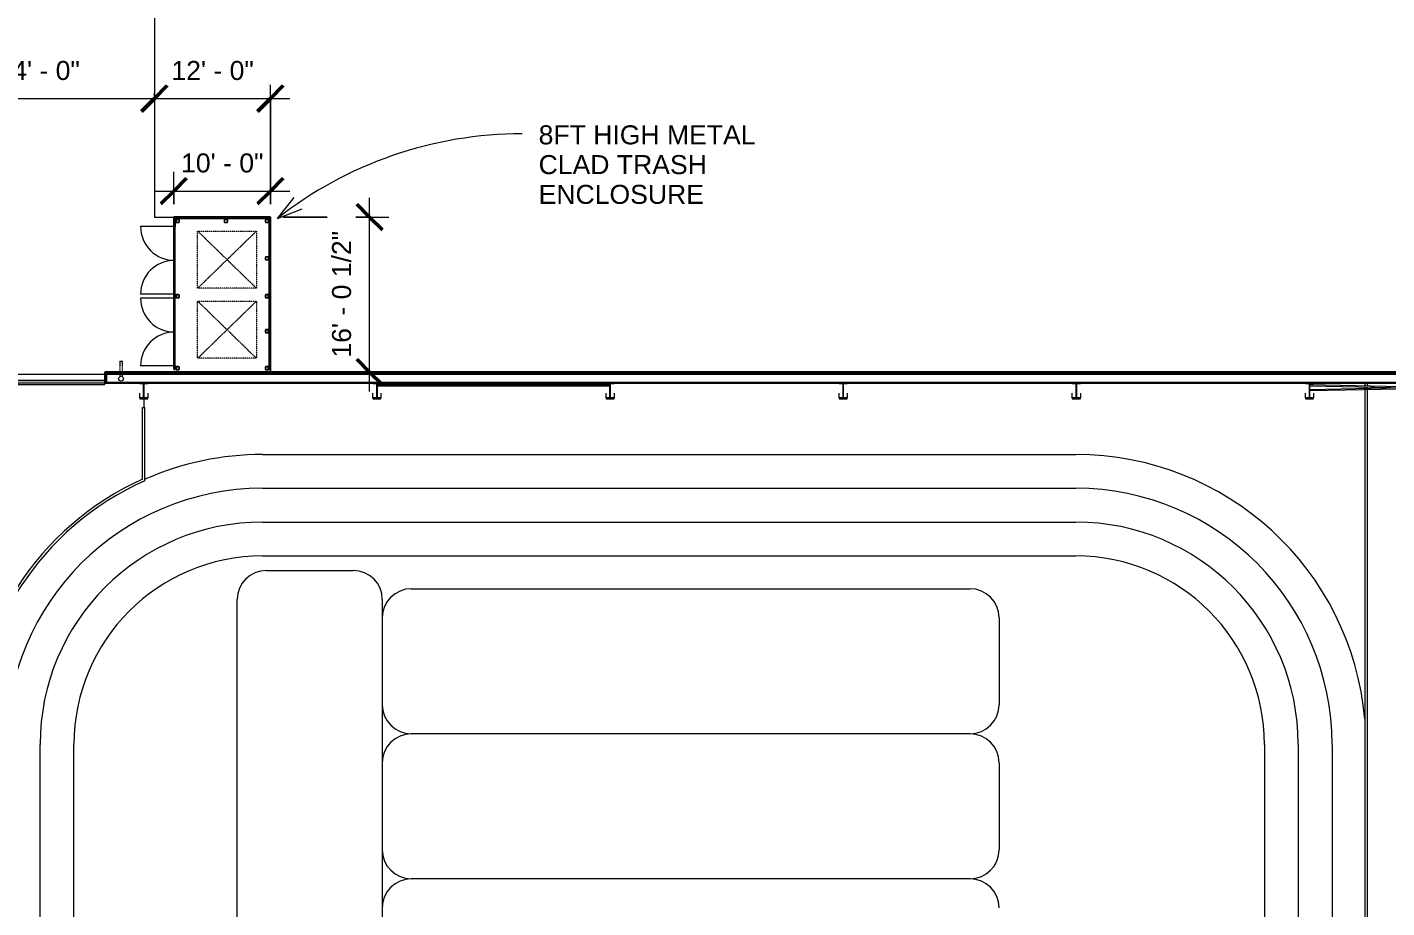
# Model space of a CAD drawing. Header units: inches. Extents: x 1 to 27263, y -26002 to 5769.
# Drawn here: x 22941 to 24629, y -21787 to -20694 of the extents above; entities that cross this region are included whole.
import ezdxf

# ---------------------------------------------------------------- set-up
doc = ezdxf.new("R2010")
doc.units = ezdxf.units.IN
doc.header["$MEASUREMENT"] = 0
doc.linetypes.add('Dash', pattern=[0.25, 0.125, -0.125])
doc.linetypes.add('Hidden 1_8_', pattern=[0.1875, 0.125, -0.0625])
for name, color, linetype, lineweight in [('A-ANNO-DIMS', 211, 'Continuous', 9), ('A-ANNO-DIMS-256', 211, 'Continuous', 9), ('A-DETL-HDLN', 90, 'Hidden 1_8_', 9), ('A-DOOR', 31, 'Continuous', 9), ('A-FLOR', 192, 'Continuous', 9), ('A-FLOR-HRAL', 11, 'Continuous', 9), ('A-FLOR-OTLN', 90, 'Continuous', 9), ('A-WALL', 113, 'Continuous', 9), ('A-WALL-PATT', 111, 'Continuous', 25), ('E-LITE-EQPM', 33, 'Continuous', 9), ('E-LITE-EQPM-HDLN', 30, 'Dash', 9), ('EOP-PR', 4, 'Continuous', 9), ('G-ANNO-TEXT', 231, 'Continuous', 9), ('L-SITE-WALL', 31, 'Continuous', 9), ('S-BEAM', 12, 'Continuous', 9), ('S-COLS', 52, 'Continuous', 9)]:
    doc.layers.add(name, color=color, linetype=linetype, lineweight=lineweight)
doc.styles.add('Arial_1', font='arial.ttf', dxfattribs={"height": 23.60479})
doc.dimstyles.new('Linear_-_3_32__Arial_1', dxfattribs={"dimscale": 12, "dimtxt": 24, "dimasz": 2.666667, "dimexe": 2, "dimexo": 1.333333, "dimgap": 1.333333, "dimtad": 1, "dimrnd": 0.25, "dimzin": 1, "dimdsep": 46, "dimlunit": 4, "dimtxsty": 'Arial_1', "dimblk1": 'OBLIQUE', "dimblk2": 'OBLIQUE', "dimsah": 1, "dimcen": 0.09, "dimdle": 2, "dimazin": 0, "dimtfac": 1, "dimtdec": 4, "dimtix": 1, "dimtmove": 0, "dimatfit": 3, "dimfxl": 1, "dimtvp": 1, "dimtfill": 1, "dimfrac": 2, "dimtolj": 1, "dimtzin": 0, "dimarcsym": 2})
pattern_1 = [(225, (24533.39, -22360.053), (25.342707, -25.342707), []), (225, (24533.39, -22398.453), (25.342707, -25.342707), [])]
pattern_2 = [(225, (24243.89, -22360.053), (25.342707, -25.342707), []), (225, (24243.89, -22398.453), (25.342707, -25.342707), [])]
pattern_3 = [(225, (23664.89, -22360.053), (25.342707, -25.342707), []), (225, (23664.89, -22398.453), (25.342707, -25.342707), [])]
pattern_4 = [(225, (23375.39, -22360.053), (25.342707, -25.342707), []), (225, (23375.39, -22398.453), (25.342707, -25.342707), [])]

# ---------------------------------------------------------------- blocks, each defined once
blk = doc.blocks.new('Struct_Xcel_Sports Complex_rvt-1-Site Plan - Phase 1')
at = {"layer": 'A-FLOR', "color": 7}
blk.add_line((22929.5, -21132.3), (23037.5, -21132.3), dxfattribs=at)
at = {"layer": 'L-SITE-WALL', "color": 7}
for p, q in [((22929.5, -21124.3), (23037.5, -21124.3)), ((23037.5, -21132.3), (22929.5, -21132.3))]:
    blk.add_line(p, q, dxfattribs=at)
blk = doc.blocks.new('Girt_Z - 10_D-1263488-Site Plan - Phase 1')
at = {"layer": 'S-BEAM'}
for p, q in [((23040.2, -21124.9), (23040.2, -21124.3)), ((25930.1, -21124.3), (23040.2, -21124.3)), ((23040.2, -21134.1), (23040.2, -21124.9)), ((23040.2, -21124.9), (23040.2, -21124.9)), ((25930.1, -21124.9), (23040.2, -21124.9)), ((25930.1, -21124.9), (23040.2, -21124.9)), ((23040.2, -21134.3), (23040.2, -21134.1)), ((23040.2, -21134.3), (25930.1, -21134.3))]:
    blk.add_line(p, q, dxfattribs=at)
blk = doc.blocks.new('overhead door - one-983186-Site Plan - Phase 1')
at = {"layer": 'A-DOOR'}
for p, q in [((54, -7), (-54, -7)), ((-54, -7), (-54, -8.75)), ((-54, -8.75), (54, -8.75)), ((54, -8.75), (54, -7))]:
    blk.add_line(p, q, dxfattribs=at)
blk = doc.blocks.new('Top Rail Type - Top Rail_Internal_-939601-Site Plan - Phase 1')
at = {"layer": 'A-FLOR-HRAL'}
for p, q in [((24601.9, -21135.1), (24601.9, -21139.3)), ((24604.9, -21135.1), (24604.9, -21139.3)), ((24601.9, -21140.2), (24601.9, -21142.5)), ((24601.9, -21143.4), (24601.9, -21906.1)), ((24604.9, -21140.3), (24604.9, -21142.4)), ((24604.9, -21143.3), (24604.9, -21906.1)), ((23084.4, -21165.6), (23087.4, -21165.6)), ((23084.4, -21254.6), (23084.4, -21165.6)), ((23087.4, -21256.6), (23087.4, -21165.6))]:
    blk.add_line(p, q, dxfattribs=at)
for radius, start in [(361.5, 114.3202), (358.5, 114.0064)]:
    blk.add_arc((23233.3, -21584.1), radius, start, 180, dxfattribs=at)
blk = doc.blocks.new('Lighting-Street_Cooper_Navion-Lumark_4-6-LED-Squares - The Caretaker LED-964008-Site Plan - Phase 1')
at = {"layer": 'E-LITE-EQPM'}
blk.add_line((-1.7, -10.7), (1.6, -10.7), dxfattribs=at)
blk.add_circle((0, -32.4), 3, dxfattribs=at)
at = {"layer": 'E-LITE-EQPM-HDLN'}
for p, q in [((-1.5, -10.7), (-1.5, -29.9)), ((1.5, -10.7), (1.5, -29.9))]:
    blk.add_line(p, q, dxfattribs=at)
blk = doc.blocks.new('dumpster door - one-1001559-Site Plan - Phase 1')
at = {"layer": 'A-DOOR'}
for p, q in [((-42, 0.5), (42, 0.5)), ((-42, -0.5), (-42, 0.5)), ((-42, 0), (-42, -42)), ((42, 0.5), (42, -0.5)), ((42, 0), (42, -42)), ((42, -0.5), (-42, -0.5))]:
    blk.add_line(p, q, dxfattribs=at)
for centre, start, end in [((-42, 0), 270, 0), ((42, 0), 180, 270)]:
    blk.add_arc(centre, 42, start, end, dxfattribs=at)
blk = doc.blocks.new('HSS-Hollow Structural Section-Column - HSS4X4X1_4-1001889-Site Plan - Phase 1')
at = {"layer": 'S-COLS'}
h = blk.add_hatch(dxfattribs=at)
h.set_pattern_fill('FP_14', color=256, style=0, pattern_type=2)
h.set_pattern_definition([(225, (23127.985, -21116.928), (25.342707, -25.342707), []), (225, (23127.985, -21155.328), (25.342707, -25.342707), [])])
h.paths.add_polyline_path([(-1.5, 2), (-1.9, 1.9), (-2, 1.5), (-1.7, 1.7)], flags=0)
h.paths.add_polyline_path([(1.5, 2), (-1.5, 2), (-1.5, 1.8), (1.5, 1.8)], flags=0)
h.paths.add_polyline_path([(1.5, 2), (1.7, 1.7), (2, 1.5), (1.9, 1.9)], flags=0)
h.paths.add_polyline_path([(2, -1.5), (1.7, -1.7), (1.5, -2), (1.9, -1.9)], flags=0)
h.paths.add_polyline_path([(2, 1.5), (1.8, 1.5), (1.8, -1.5), (2, -1.5)], flags=0)
h.paths.add_polyline_path([(-2, -1.5), (-1.9, -1.9), (-1.5, -2), (-1.7, -1.7)], flags=0)
h.paths.add_polyline_path([(-2, 1.5), (-2, -1.5), (-1.8, -1.5), (-1.8, 1.5)], flags=0)
h.paths.add_polyline_path([(1.5, -1.8), (-1.5, -1.8), (-1.5, -2), (1.5, -2)], flags=0)
at = {"layer": 'S-COLS', "lineweight": 15}
for p, q in [((-2, 1.5), (-2, -1.5)), ((-1.8, -1.5), (-1.8, 1.5)), ((1.5, 2), (-1.5, 2)), ((-1.5, 1.8), (1.5, 1.8)), ((1.8, 1.5), (1.8, -1.5)), ((2, -1.5), (2, 1.5)), ((1.5, -1.8), (-1.5, -1.8)), ((-1.5, -2), (1.5, -2))]:
    blk.add_line(p, q, dxfattribs=at)
for centre, radius, start, end in [((-1.5, 1.5), 0.466, 90, 180), ((-1.5, 1.5), 0.233, 90, 180), ((1.5, 1.5), 0.466, 360, 90), ((1.5, 1.5), 0.233, 0, 90), ((-1.5, -1.5), 0.466, 180, 270), ((-1.5, -1.5), 0.233, 180, 270), ((1.5, -1.5), 0.233, 270, 360), ((1.5, -1.5), 0.466, 270, 360)]:
    blk.add_arc(centre, radius, start, end, dxfattribs=at)
blk = doc.blocks.new('HSS-Hollow Structural Section-Column - HSS4X4X1_4-V16-Site Plan - Phase 1')
at = {"layer": 'S-COLS', "lineweight": 15}
for p, q in [((-2, 1.534), (-2, -1.534)), ((-1.767, -1.534), (-1.767, 1.534)), ((1.534, 2), (-1.534, 2)), ((-1.534, 1.767), (1.534, 1.767)), ((1.767, 1.534), (1.767, -1.534)), ((2, -1.534), (2, 1.534)), ((1.534, -1.767), (-1.534, -1.767)), ((-1.534, -2), (1.534, -2))]:
    blk.add_line(p, q, dxfattribs=at)
for centre, radius, start, end in [((-1.534, 1.534), 0.466, 90, 180), ((-1.534, 1.534), 0.233, 90, 180), ((1.534, 1.534), 0.466, 360, 90), ((1.534, 1.534), 0.233, 0, 90), ((-1.534, -1.534), 0.466, 180, 270), ((-1.534, -1.534), 0.233, 180, 270), ((1.534, -1.534), 0.233, 270, 360), ((1.534, -1.534), 0.466, 270, 360)]:
    blk.add_arc(centre, radius, start, end, dxfattribs=at)
blk = doc.blocks.new('HSS-Hollow Structural Section-Column - HSS4X4X1_4-V17-Site Plan - Phase 1')
at = {"layer": 'S-COLS', "lineweight": 15}
for p, q in [((-2, 1.534), (-2, -1.534)), ((-1.767, -1.534), (-1.767, 1.534)), ((1.534, 2), (-1.534, 2)), ((-1.534, 1.767), (1.534, 1.767)), ((1.767, 1.534), (1.767, -1.534)), ((2, -1.534), (2, 1.534)), ((1.534, -1.767), (-1.534, -1.767)), ((-1.534, -2), (1.534, -2))]:
    blk.add_line(p, q, dxfattribs=at)
for centre, radius, start, end in [((-1.534, 1.534), 0.466, 90, 180), ((-1.534, 1.534), 0.233, 90, 180), ((1.534, 1.534), 0.466, 360, 90), ((1.534, 1.534), 0.233, 0, 90), ((-1.534, -1.534), 0.466, 180, 270), ((-1.534, -1.534), 0.233, 180, 270), ((1.534, -1.534), 0.233, 270, 360), ((1.534, -1.534), 0.466, 270, 360)]:
    blk.add_arc(centre, radius, start, end, dxfattribs=at)
blk = doc.blocks.new('HSS-Hollow Structural Section-Column - HSS4X4X1_4-V18-Site Plan - Phase 1')
at = {"layer": 'S-COLS', "lineweight": 15}
for p, q in [((-2, 1.534), (-2, -1.534)), ((-1.767, -1.534), (-1.767, 1.534)), ((1.534, 2), (-1.534, 2)), ((-1.534, 1.767), (1.534, 1.767)), ((1.767, 1.534), (1.767, -1.534)), ((2, -1.534), (2, 1.534)), ((1.534, -1.767), (-1.534, -1.767)), ((-1.534, -2), (1.534, -2))]:
    blk.add_line(p, q, dxfattribs=at)
for centre, radius, start, end in [((-1.534, 1.534), 0.466, 90, 180), ((-1.534, 1.534), 0.233, 90, 180), ((1.534, 1.534), 0.466, 360, 90), ((1.534, 1.534), 0.233, 0, 90), ((-1.534, -1.534), 0.466, 180, 270), ((-1.534, -1.534), 0.233, 180, 270), ((1.534, -1.534), 0.233, 270, 360), ((1.534, -1.534), 0.466, 270, 360)]:
    blk.add_arc(centre, radius, start, end, dxfattribs=at)
blk = doc.blocks.new('HSS-Hollow Structural Section-Column - HSS4X4X1_4-V19-Site Plan - Phase 1')
at = {"layer": 'S-COLS', "lineweight": 15}
for p, q in [((-2, 1.534), (-2, -1.534)), ((-1.767, -1.534), (-1.767, 1.534)), ((1.534, 2), (-1.534, 2)), ((-1.534, 1.767), (1.534, 1.767)), ((1.767, 1.534), (1.767, -1.534)), ((2, -1.534), (2, 1.534)), ((1.534, -1.767), (-1.534, -1.767)), ((-1.534, -2), (1.534, -2))]:
    blk.add_line(p, q, dxfattribs=at)
for centre, radius, start, end in [((-1.534, 1.534), 0.466, 90, 180), ((-1.534, 1.534), 0.233, 90, 180), ((1.534, 1.534), 0.466, 360, 90), ((1.534, 1.534), 0.233, 0, 90), ((-1.534, -1.534), 0.466, 180, 270), ((-1.534, -1.534), 0.233, 180, 270), ((1.534, -1.534), 0.233, 270, 360), ((1.534, -1.534), 0.466, 270, 360)]:
    blk.add_arc(centre, radius, start, end, dxfattribs=at)
blk = doc.blocks.new('HSS-Hollow Structural Section-Column - HSS4X4X1_4-V20-Site Plan - Phase 1')
at = {"layer": 'S-COLS', "lineweight": 15}
for p, q in [((-2, 1.534), (-2, -1.534)), ((-1.767, -1.534), (-1.767, 1.534)), ((1.534, 2), (-1.534, 2)), ((-1.534, 1.767), (1.534, 1.767)), ((1.767, 1.534), (1.767, -1.534)), ((2, -1.534), (2, 1.534)), ((1.534, -1.767), (-1.534, -1.767)), ((-1.534, -2), (1.534, -2))]:
    blk.add_line(p, q, dxfattribs=at)
for centre, radius, start, end in [((-1.534, 1.534), 0.466, 90, 180), ((-1.534, 1.534), 0.233, 90, 180), ((1.534, 1.534), 0.466, 360, 90), ((1.534, 1.534), 0.233, 0, 90), ((-1.534, -1.534), 0.466, 180, 270), ((-1.534, -1.534), 0.233, 180, 270), ((1.534, -1.534), 0.233, 270, 360), ((1.534, -1.534), 0.466, 270, 360)]:
    blk.add_arc(centre, radius, start, end, dxfattribs=at)
blk = doc.blocks.new('HSS-Hollow Structural Section-Column - HSS4X4X1_4-V21-Site Plan - Phase 1')
at = {"layer": 'S-COLS'}
h = blk.add_hatch(dxfattribs=at)
h.set_pattern_fill('FP_15', color=256, style=0, pattern_type=2)
h.set_pattern_definition([(225, (23238.985, -21070.928), (25.342707, -25.342707), []), (225, (23238.985, -21109.328), (25.342707, -25.342707), [])])
h.paths.add_polyline_path([(-1.5, 2), (-1.9, 1.9), (-2, 1.5), (-1.7, 1.7)], flags=0)
h.paths.add_polyline_path([(1.5, 2), (1.7, 1.7), (2, 1.5), (1.9, 1.9)], flags=0)
h.paths.add_polyline_path([(-1.5, 2), (-1.5, 1.8), (1.5, 1.8), (1.5, 2)], flags=0)
h.paths.add_polyline_path([(-2, -1.5), (-1.9, -1.9), (-1.5, -2), (-1.7, -1.7)], flags=0)
h.paths.add_polyline_path([(-1.8, 1.5), (-2, 1.5), (-2, -1.5), (-1.8, -1.5)], flags=0)
h.paths.add_polyline_path([(2, -1.5), (1.7, -1.7), (1.5, -2), (1.9, -1.9)], flags=0)
h.paths.add_polyline_path([(2, 1.5), (1.8, 1.5), (1.8, -1.5), (2, -1.5)], flags=0)
h.paths.add_polyline_path([(1.5, -1.8), (-1.5, -1.8), (-1.5, -2), (1.5, -2)], flags=0)
at = {"layer": 'S-COLS', "lineweight": 15}
for p, q in [((-2, 1.5), (-2, -1.5)), ((-1.8, -1.5), (-1.8, 1.5)), ((1.5, 2), (-1.5, 2)), ((-1.5, 1.8), (1.5, 1.8)), ((1.8, 1.5), (1.8, -1.5)), ((2, -1.5), (2, 1.5)), ((1.5, -1.8), (-1.5, -1.8)), ((-1.5, -2), (1.5, -2))]:
    blk.add_line(p, q, dxfattribs=at)
for centre, radius, start, end in [((-1.5, 1.5), 0.466, 90, 180), ((-1.5, 1.5), 0.233, 90, 180), ((1.5, 1.5), 0.466, 360, 90), ((1.5, 1.5), 0.233, 0, 90), ((-1.5, -1.5), 0.466, 180, 270), ((-1.5, -1.5), 0.233, 180, 270), ((1.5, -1.5), 0.233, 270, 360), ((1.5, -1.5), 0.466, 270, 360)]:
    blk.add_arc(centre, radius, start, end, dxfattribs=at)
blk = doc.blocks.new('HSS-Hollow Structural Section-Column - HSS4X4X1_4-V22-Site Plan - Phase 1')
at = {"layer": 'S-COLS', "lineweight": 15}
for p, q in [((-2, 1.534), (-2, -1.534)), ((-1.767, -1.534), (-1.767, 1.534)), ((1.534, 2), (-1.534, 2)), ((-1.534, 1.767), (1.534, 1.767)), ((1.767, 1.534), (1.767, -1.534)), ((2, -1.534), (2, 1.534)), ((1.534, -1.767), (-1.534, -1.767)), ((-1.534, -2), (1.534, -2))]:
    blk.add_line(p, q, dxfattribs=at)
for centre, radius, start, end in [((-1.534, 1.534), 0.466, 90, 180), ((-1.534, 1.534), 0.233, 90, 180), ((1.534, 1.534), 0.466, 360, 90), ((1.534, 1.534), 0.233, 0, 90), ((-1.534, -1.534), 0.466, 180, 270), ((-1.534, -1.534), 0.233, 180, 270), ((1.534, -1.534), 0.233, 270, 360), ((1.534, -1.534), 0.466, 270, 360)]:
    blk.add_arc(centre, radius, start, end, dxfattribs=at)
blk = doc.blocks.new('HSS-Hollow Structural Section-Column - HSS4X4X1_4-V23-Site Plan - Phase 1')
at = {"layer": 'S-COLS', "lineweight": 15}
for p, q in [((-2, 1.534), (-2, -1.534)), ((-1.767, -1.534), (-1.767, 1.534)), ((1.534, 2), (-1.534, 2)), ((-1.534, 1.767), (1.534, 1.767)), ((1.767, 1.534), (1.767, -1.534)), ((2, -1.534), (2, 1.534)), ((1.534, -1.767), (-1.534, -1.767)), ((-1.534, -2), (1.534, -2))]:
    blk.add_line(p, q, dxfattribs=at)
for centre, radius, start, end in [((-1.534, 1.534), 0.466, 90, 180), ((-1.534, 1.534), 0.233, 90, 180), ((1.534, 1.534), 0.466, 360, 90), ((1.534, 1.534), 0.233, 0, 90), ((-1.534, -1.534), 0.466, 180, 270), ((-1.534, -1.534), 0.233, 180, 270), ((1.534, -1.534), 0.233, 270, 360), ((1.534, -1.534), 0.466, 270, 360)]:
    blk.add_arc(centre, radius, start, end, dxfattribs=at)
blk = doc.blocks.new('columns and girder2 - one-V27-Site Plan - Phase 1')
at = {"layer": 'S-BEAM'}
h = blk.add_hatch(dxfattribs=at)
h.set_pattern_fill('FP_20', color=256, style=0, pattern_type=2)
h.set_pattern_definition(pattern_1)
h.paths.add_polyline_path([(5, -0.5), (-5, -0.5), (-5, -2), (5, -2)], flags=0)
h.paths.add_polyline_path([(5, -17), (-5, -17), (-5, -18.5), (5, -18.5)], flags=0)
h.paths.add_polyline_path([(5, -1204.9), (-5, -1204.9), (-5, -1206.4), (5, -1206.4)], flags=0)
h.paths.add_polyline_path([(-5, -1224.3), (-5, -1225.8), (5, -1225.8), (5, -1224.3)], flags=0)
h = blk.add_hatch(dxfattribs=at)
h.set_pattern_fill('FP_20', color=256, style=0, pattern_type=2)
h.set_pattern_definition(pattern_1)
h.paths.add_polyline_path([(0.3, -2), (-0.6, -2), (-0.6, -4.7), (0.1, -4.8), (0.3, -4.9), (0.4, -5.3), (0.3, -5.6), (-0.2, -5.7), (-0.6, -5.7), (-0.6, -17), (0.6, -17), (0.6, -2)], flags=0)
h.paths.add_polyline_path([(0.6, -1206.4), (-0.6, -1206.4), (-0.6, -1215.2), (-0.3, -1215.2), (0, -1215.5), (0, -1215.9), (0, -1216.1), (-0.5, -1216.2), (-0.6, -1216.2), (-0.6, -1224.3), (0.6, -1224.3), (0.6, -1210)], flags=0)
at = {"layer": 'S-BEAM', "lineweight": 15}
for p, q in [((5, -1204.9), (-5, -1204.9)), ((-5, -1204.9), (-5, -1206.4)), ((-5, -1206.4), (5, -1206.4)), ((0.6, -1206.4), (-0.6, -1206.4)), ((-0.6, -1206.4), (-0.6, -1215.2)), ((0.6, -1224.3), (0.6, -1206.4)), ((5, -1206.4), (5, -1204.9)), ((5, -1224.3), (-5, -1224.3)), ((-5, -1224.3), (-5, -1225.8)), ((-0.6, -1216.2), (-0.6, -1224.3)), ((-0.6, -1224.3), (0.6, -1224.3)), ((5, -1225.8), (5, -1224.3))]:
    blk.add_line(p, q, dxfattribs=at)
at = {"layer": 'S-BEAM'}
for p, q in [((-5, -1212.1), (-5, -1206.4)), ((5, -1206.4), (5, -1212.1))]:
    blk.add_line(p, q, dxfattribs=at)
blk = doc.blocks.new('columns and girder2 - one-V28-Site Plan - Phase 1')
at = {"layer": 'S-BEAM'}
h = blk.add_hatch(dxfattribs=at)
h.set_pattern_fill('FP_21', color=256, style=0, pattern_type=2)
h.set_pattern_definition(pattern_2)
h.paths.add_polyline_path([(5, -0.5), (-5, -0.5), (-5, -2), (5, -2)], flags=0)
h.paths.add_polyline_path([(5, -17), (-5, -17), (-5, -18.5), (5, -18.5)], flags=0)
h.paths.add_polyline_path([(5, -1204.9), (-5, -1204.9), (-5, -1206.4), (5, -1206.4)], flags=0)
h.paths.add_polyline_path([(-5, -1224.3), (-5, -1225.8), (5, -1225.8), (5, -1224.3)], flags=0)
h = blk.add_hatch(dxfattribs=at)
h.set_pattern_fill('FP_21', color=256, style=0, pattern_type=2)
h.set_pattern_definition(pattern_2)
h.paths.add_polyline_path([(0.6, -2), (-0.6, -2), (-0.6, -17), (0.6, -17), (0.6, -14.3)], flags=0)
h.paths.add_polyline_path([(-0.6, -1206.4), (-0.6, -1224.3), (0.6, -1224.3), (0.6, -1206.4)], flags=0)
at = {"layer": 'S-BEAM', "lineweight": 15}
for p, q in [((5, -1204.9), (-5, -1204.9)), ((-5, -1204.9), (-5, -1206.4)), ((-5, -1206.4), (5, -1206.4)), ((0.6, -1206.4), (-0.6, -1206.4)), ((-0.6, -1206.4), (-0.6, -1224.3)), ((0.6, -1224.3), (0.6, -1206.4)), ((5, -1206.4), (5, -1204.9)), ((5, -1224.3), (-5, -1224.3)), ((-5, -1224.3), (-5, -1225.8)), ((-0.6, -1224.3), (0.6, -1224.3)), ((5, -1225.8), (5, -1224.3))]:
    blk.add_line(p, q, dxfattribs=at)
at = {"layer": 'S-BEAM'}
for p, q in [((-5, -1212.1), (-5, -1206.4)), ((5, -1206.4), (5, -1212.1))]:
    blk.add_line(p, q, dxfattribs=at)
blk = doc.blocks.new('columns and girder2 - one-V29-Site Plan - Phase 1')
at = {"layer": 'S-BEAM'}
h = blk.add_hatch(dxfattribs=at)
h.set_pattern_fill('FP_22', color=256, style=0, pattern_type=2)
h.set_pattern_definition([(225, (23954.39, -22360.053), (25.342707, -25.342707), []), (225, (23954.39, -22398.453), (25.342707, -25.342707), [])])
h.paths.add_polyline_path([(5, -0.5), (-5, -0.5), (-5, -2), (5, -2)], flags=0)
h.paths.add_polyline_path([(5, -17), (-5, -17), (-5, -18.5), (5, -18.5)], flags=0)
h.paths.add_polyline_path([(5, -1204.9), (-5, -1204.9), (-5, -1206.4), (5, -1206.4)], flags=0)
h.paths.add_polyline_path([(-5, -1224.3), (-5, -1225.8), (5, -1225.8), (5, -1224.3)], flags=0)
at = {"layer": 'S-BEAM', "lineweight": 15}
for p, q in [((5, -1204.9), (-5, -1204.9)), ((-5, -1204.9), (-5, -1206.4)), ((-5, -1206.4), (5, -1206.4)), ((0.6, -1206.4), (-0.6, -1206.4)), ((-0.6, -1206.4), (-0.6, -1224.3)), ((0.6, -1224.3), (0.6, -1206.4)), ((5, -1206.4), (5, -1204.9)), ((5, -1224.3), (-5, -1224.3)), ((-5, -1224.3), (-5, -1225.8)), ((-0.6, -1224.3), (0.6, -1224.3)), ((5, -1225.8), (5, -1224.3))]:
    blk.add_line(p, q, dxfattribs=at)
at = {"layer": 'S-BEAM'}
for p, q in [((-5, -1212.1), (-5, -1206.4)), ((5, -1206.4), (5, -1212.1))]:
    blk.add_line(p, q, dxfattribs=at)
blk = doc.blocks.new('columns and girder2 - one-V30-Site Plan - Phase 1')
at = {"layer": 'S-BEAM'}
h = blk.add_hatch(dxfattribs=at)
h.set_pattern_fill('FP_23', color=256, style=0, pattern_type=2)
h.set_pattern_definition(pattern_3)
h.paths.add_polyline_path([(5, -0.5), (-5, -0.5), (-5, -2), (5, -2)], flags=0)
h.paths.add_polyline_path([(5, -17), (-5, -17), (-5, -18.5), (5, -18.5)], flags=0)
h.paths.add_polyline_path([(3.8, -1204.9), (-5, -1204.9), (-5, -1206.4), (5, -1206.4), (5, -1204.9)], flags=0)
h.paths.add_polyline_path([(-5, -1224.3), (-5, -1225.8), (5, -1225.8), (5, -1224.3), (3.8, -1224.3)], flags=0)
h = blk.add_hatch(dxfattribs=at)
h.set_pattern_fill('FP_23', color=256, style=0, pattern_type=2)
h.set_pattern_definition(pattern_3)
h.paths.add_polyline_path([(-0.6, -2), (-0.6, -17), (0.6, -17), (0.6, -5.7), (0.2, -5.6), (0.2, -5.6), (-0.2, -5.6), (-0.3, -5.4), (-0.2, -4.8), (-0.2, -4.8), (0, -4.7), (0.6, -4.7), (0.6, -2), (0, -2)], flags=0)
h.paths.add_polyline_path([(0.3, -1206.4), (-0.6, -1206.4), (-0.6, -1224.3), (0.6, -1224.3), (0.6, -1222.3), (0, -1222.2), (-0.3, -1222), (-0.3, -1221.6), (-0.2, -1221.4), (0, -1221.3), (0.6, -1221.3), (0.6, -1206.4)], flags=0)
at = {"layer": 'S-BEAM', "lineweight": 15}
for p, q in [((5, -1204.9), (-5, -1204.9)), ((-5, -1204.9), (-5, -1206.4)), ((-5, -1206.4), (5, -1206.4)), ((0.6, -1206.4), (-0.6, -1206.4)), ((-0.6, -1206.4), (-0.6, -1224.3)), ((0.6, -1221.3), (0.6, -1206.4)), ((5, -1206.4), (5, -1204.9)), ((5, -1224.3), (-5, -1224.3)), ((-5, -1224.3), (-5, -1225.8)), ((-0.6, -1224.3), (0.6, -1224.3)), ((0.6, -1224.3), (0.6, -1222.3)), ((5, -1225.8), (5, -1224.3))]:
    blk.add_line(p, q, dxfattribs=at)
at = {"layer": 'S-BEAM'}
for p, q in [((-5, -1212.1), (-5, -1206.4)), ((5, -1206.4), (5, -1212.1))]:
    blk.add_line(p, q, dxfattribs=at)
blk = doc.blocks.new('columns and girder2 - one-V31-Site Plan - Phase 1')
at = {"layer": 'S-BEAM'}
h = blk.add_hatch(dxfattribs=at)
h.set_pattern_fill('FP_24', color=256, style=0, pattern_type=2)
h.set_pattern_definition(pattern_4)
h.paths.add_polyline_path([(5, -0.5), (-5, -0.5), (-5, -2), (5, -2)], flags=0)
h.paths.add_polyline_path([(5, -17), (-5, -17), (-5, -18.5), (5, -18.5)], flags=0)
h.paths.add_polyline_path([(5, -1204.9), (-5, -1204.9), (-5, -1206.4), (5, -1206.4)], flags=0)
h.paths.add_polyline_path([(-5, -1224.3), (-5, -1225.8), (5, -1225.8), (5, -1224.3)], flags=0)
h = blk.add_hatch(dxfattribs=at)
h.set_pattern_fill('FP_24', color=256, style=0, pattern_type=2)
h.set_pattern_definition(pattern_4)
h.paths.add_polyline_path([(0.3, -2), (-0.6, -2), (-0.6, -4.7), (0.1, -4.8), (0.3, -4.9), (0.4, -5.3), (0.3, -5.6), (-0.2, -5.7), (-0.6, -5.7), (-0.6, -17), (0.6, -17), (0.6, -2)], flags=0)
h.paths.add_polyline_path([(-0.6, -1206.4), (-0.6, -1221.3), (-0.3, -1221.3), (0, -1221.5), (0.1, -1221.8), (-0.1, -1222.1), (-0.3, -1222.3), (-0.6, -1222.3), (-0.6, -1224.3), (0.6, -1224.3), (0.6, -1206.4), (-0.6, -1206.4)], flags=0)
at = {"layer": 'S-BEAM', "lineweight": 15}
for p, q in [((5, -1204.9), (-5, -1204.9)), ((-5, -1204.9), (-5, -1206.4)), ((-5, -1206.4), (5, -1206.4)), ((0.6, -1206.4), (-0.6, -1206.4)), ((-0.6, -1206.4), (-0.6, -1221.3)), ((0.6, -1224.3), (0.6, -1206.4)), ((5, -1206.4), (5, -1204.9)), ((5, -1224.3), (-5, -1224.3)), ((-5, -1224.3), (-5, -1225.8)), ((-0.6, -1222.3), (-0.6, -1224.3)), ((-0.6, -1224.3), (0.6, -1224.3)), ((5, -1225.8), (5, -1224.3))]:
    blk.add_line(p, q, dxfattribs=at)
at = {"layer": 'S-BEAM'}
for p, q in [((-5, -1212.1), (-5, -1206.4)), ((5, -1206.4), (5, -1212.1))]:
    blk.add_line(p, q, dxfattribs=at)
blk = doc.blocks.new('columns and girder2 - one-V32-Site Plan - Phase 1')
at = {"layer": 'S-BEAM'}
h = blk.add_hatch(dxfattribs=at)
h.set_pattern_fill('FP_25', color=256, style=0, pattern_type=2)
h.set_pattern_definition([(225, (23085.89, -22360.053), (25.342707, -25.342707), []), (225, (23085.89, -22398.453), (25.342707, -25.342707), [])])
h.paths.add_polyline_path([(5, -0.5), (-5, -0.5), (-5, -2), (5, -2)], flags=0)
h.paths.add_polyline_path([(5, -17), (-5, -17), (-5, -18.5), (5, -18.5)], flags=0)
h.paths.add_polyline_path([(5, -1204.9), (-5, -1204.9), (-5, -1206.4), (5, -1206.4)], flags=0)
h.paths.add_polyline_path([(5, -1224.3), (-5, -1224.3), (-5, -1225.8), (5, -1225.8)], flags=0)
at = {"layer": 'S-BEAM', "lineweight": 15}
for p, q in [((5, -1204.9), (-5, -1204.9)), ((-5, -1204.9), (-5, -1206.4)), ((-5, -1206.4), (5, -1206.4)), ((0.6, -1206.4), (-0.6, -1206.4)), ((-0.6, -1206.4), (-0.6, -1224.3)), ((0.6, -1224.3), (0.6, -1206.4)), ((5, -1206.4), (5, -1204.9)), ((5, -1224.3), (-5, -1224.3)), ((-5, -1224.3), (-5, -1225.8)), ((-0.6, -1224.3), (0.6, -1224.3)), ((5, -1225.8), (5, -1224.3))]:
    blk.add_line(p, q, dxfattribs=at)
at = {"layer": 'S-BEAM'}
for p, q in [((-5, -1212.1), (-5, -1206.4)), ((5, -1206.4), (5, -1212.2))]:
    blk.add_line(p, q, dxfattribs=at)
blk = doc.blocks.new('Round Bar - 1_-1262143-Site Plan - Phase 1')
at = {"layer": 'S-BEAM'}
for p, q in [((24822.3, -21137.8), (24533.7, -21143.8)), ((24533.7, -21144.8), (24678.5, -21141.8)), ((24702.2, -21141.3), (24822.3, -21138.8))]:
    blk.add_line(p, q, dxfattribs=at)
for start_param, end_param in [(0, 3.141593), (3.141593, 6.283185)]:
    blk.add_ellipse((24533.7, -21144.3), major_axis=(-0.01, 0.5), ratio=0.802206, start_param=start_param, end_param=end_param, dxfattribs=at)
blk = doc.blocks.new('Round Bar - 1_-1262172-Site Plan - Phase 1')
at = {"layer": 'S-BEAM'}
for p, q in [((24822.9, -21143.8), (24534, -21137.8)), ((24534, -21138.8), (24654.4, -21141.3)), ((24677.9, -21141.8), (24822.9, -21144.8))]:
    blk.add_line(p, q, dxfattribs=at)
for start_param, end_param in [(0, 3.141593), (3.141593, 6.283185)]:
    blk.add_ellipse((24822.9, -21144.3), major_axis=(0.01, 0.5), ratio=0.802206, start_param=start_param, end_param=end_param, dxfattribs=at)
blk = doc.blocks.new('Round Bar - 1_-V67-Site Plan - Phase 1')
at = {"layer": 'S-BEAM'}
for p, q in [((23520.7, -21137.8), (23375.7, -21137.8)), ((23375.7, -21138.8), (23520.7, -21138.8))]:
    blk.add_line(p, q, dxfattribs=at)
for start_param, end_param in [(0, 3.141593), (3.141593, 6.283185)]:
    blk.add_ellipse((23375.7, -21138.3), major_axis=(0, 0.5), ratio=0.802206, start_param=start_param, end_param=end_param, dxfattribs=at)
blk = doc.blocks.new('Round Bar - 1_-V68-Site Plan - Phase 1')
at = {"layer": 'S-BEAM'}
for p, q in [((23664.9, -21137.8), (23519.9, -21137.8)), ((23519.9, -21138.8), (23664.9, -21138.8))]:
    blk.add_line(p, q, dxfattribs=at)
for start_param, end_param in [(0, 3.141593), (3.141593, 6.283185)]:
    blk.add_ellipse((23664.9, -21138.3), major_axis=(0, 0.5), ratio=0.802206, start_param=start_param, end_param=end_param, dxfattribs=at)
blk = doc.blocks.new('DIMBLOCK57-Site Plan - Phase 1')
at = {"layer": 'A-ANNO-DIMS-256', "lineweight": 50}
for p, q in [((23366.3, -20929.3), (23350.3, -20913.3)), ((23366.3, -20929.3), (23382.3, -20945.3)), ((23366.3, -21121.8), (23350.3, -21105.8)), ((23366.3, -21121.8), (23382.3, -21137.8))]:
    blk.add_line(p, q, dxfattribs=at)
at = {"layer": 'A-ANNO-DIMS-256'}
for p, q in [((23366.3, -21145.8), (23366.3, -20905.3)), ((23259.2, -20929.3), (23390.3, -20929.3)), ((23366.3, -20929.3), (23259.2, -20929.3)), ((23359.7, -21121.8), (23390.3, -21121.8)), ((23366.3, -21121.8), (23359.7, -21121.8))]:
    blk.add_line(p, q, dxfattribs=at)
at = {"layer": 'A-ANNO-DIMS-256', "color": 0, "insert": (23319.7, -21103.8), "char_height": 23.605, "width": 187.865, "attachment_point": 1, "rotation": 90, "line_spacing_factor": 0.938532, "style": 'Arial_1', "bg_fill": 3, "box_fill_scale": 1.25, "bg_fill_color": 0, "bg_fill_transparency": 0}
blk.add_mtext('16\' - 0 1/2"', dxfattribs=at)
blk = doc.blocks.new('_Oblique')
at = {"color": 0, "linetype": 'ByBlock', "lineweight": -2}
blk.add_line((-0.5, -0.5), (0.5, 0.5), dxfattribs=at)
blk = doc.blocks.new('DIMBLOCK58-Site Plan - Phase 1')
at = {"layer": 'A-ANNO-DIMS-256'}
for p, q in [((23123.2, -20913.3), (23123.2, -20873)), ((23243.2, -20913.3), (23243.2, -20873)), ((23099.2, -20897), (23267.2, -20897)), ((23123.2, -20897), (23123.2, -20913.3)), ((23243.2, -20897), (23243.2, -20913.3))]:
    blk.add_line(p, q, dxfattribs=at)
at = {"layer": 'A-ANNO-DIMS-256', "lineweight": 50}
for p, q in [((23123.2, -20897), (23139.2, -20881)), ((23243.2, -20897), (23259.2, -20881)), ((23123.2, -20897), (23107.2, -20913)), ((23243.2, -20897), (23227.2, -20913))]:
    blk.add_line(p, q, dxfattribs=at)
at = {"layer": 'A-ANNO-DIMS-256', "color": 0, "insert": (23132.3, -20850.3), "char_height": 23.6, "width": 122.289, "attachment_point": 1, "line_spacing_factor": 0.938532, "style": 'Arial_1', "bg_fill": 3, "box_fill_scale": 1.25, "bg_fill_color": 0, "bg_fill_transparency": 0}
blk.add_mtext('10\' - 0"', dxfattribs=at)
blk = doc.blocks.new('DIMBLOCK82-Site Plan - Phase 1')
at = {"layer": 'A-ANNO-DIMS-256'}
for p, q in [((22781.4, -20883.6), (22781.4, -20384.3)), ((26281.4, -21112.4), (26281.4, -20384.3)), ((22781.4, -20408.3), (26281.4, -20408.3)), ((22781.4, -20408.3), (22781.4, -20883.6)), ((26281.4, -20408.3), (26281.4, -21112.4))]:
    blk.add_line(p, q, dxfattribs=at)
at = {"layer": 'A-ANNO-DIMS-256', "lineweight": 50}
for p, q in [((22781.4, -20408.3), (22797.4, -20392.3)), ((26281.4, -20408.3), (26297.4, -20392.3)), ((22781.4, -20408.3), (22765.4, -20424.3)), ((26281.4, -20408.3), (26265.4, -20424.3))]:
    blk.add_line(p, q, dxfattribs=at)
at = {"layer": 'A-ANNO-DIMS-256', "color": 0, "insert": (24471.4, -20361.7), "char_height": 23.6, "width": 144, "attachment_point": 1, "line_spacing_factor": 0.938532, "style": 'Arial_1', "bg_fill": 3, "box_fill_scale": 1.25, "bg_fill_color": 0, "bg_fill_transparency": 0}
blk.add_mtext('291\' - 8"', dxfattribs=at)
blk = doc.blocks.new('DIMBLOCK96-Site Plan - Phase 1')
at = {"layer": 'A-ANNO-DIMS-256', "lineweight": 50}
for p, q in [((22811.2, -20782.1), (22827.2, -20766.1)), ((23099.2, -20782.1), (23115.2, -20766.1)), ((22811.2, -20782.1), (22795.2, -20798.1)), ((23099.2, -20782.1), (23083.2, -20798.1))]:
    blk.add_line(p, q, dxfattribs=at)
at = {"layer": 'A-ANNO-DIMS-256'}
for p, q in [((22811.2, -20775.5), (22811.2, -20806.1)), ((22811.2, -20782.1), (22811.2, -20775.5)), ((23099.2, -20775.5), (23099.2, -20806.1)), ((23099.2, -20782.1), (23099.2, -20775.5)), ((22811.2, -20782.1), (23099.2, -20782.1))]:
    blk.add_line(p, q, dxfattribs=at)
at = {"layer": 'A-ANNO-DIMS-256', "color": 0, "insert": (22904.3, -20735.5), "char_height": 23.6, "width": 122.289, "attachment_point": 1, "line_spacing_factor": 0.938532, "style": 'Arial_1', "bg_fill": 3, "box_fill_scale": 1.25, "bg_fill_color": 0, "bg_fill_transparency": 0}
blk.add_mtext('24\' - 0"', dxfattribs=at)
blk = doc.blocks.new('DIMBLOCK97-Site Plan - Phase 1')
at = {"layer": 'A-ANNO-DIMS-256'}
for p, q in [((23243.2, -20913.3), (23243.2, -20758.1)), ((23099.2, -20775.5), (23099.2, -20806.1)), ((23099.2, -20782.1), (23099.2, -20775.5)), ((23099.2, -20782.1), (23267.2, -20782.1)), ((23243.2, -20782.1), (23243.2, -20913.3))]:
    blk.add_line(p, q, dxfattribs=at)
at = {"layer": 'A-ANNO-DIMS-256', "lineweight": 50}
for p, q in [((23099.2, -20782.1), (23115.2, -20766.1)), ((23243.2, -20782.1), (23259.2, -20766.1)), ((23099.2, -20782.1), (23083.2, -20798.1)), ((23243.2, -20782.1), (23227.2, -20798.1))]:
    blk.add_line(p, q, dxfattribs=at)
at = {"layer": 'A-ANNO-DIMS-256', "color": 0, "insert": (23120.3, -20735.5), "char_height": 23.6, "width": 122.289, "attachment_point": 1, "line_spacing_factor": 0.938532, "style": 'Arial_1', "bg_fill": 3, "box_fill_scale": 1.25, "bg_fill_color": 0, "bg_fill_transparency": 0}
blk.add_mtext('12\' - 0"', dxfattribs=at)

msp = doc.modelspace()

# ---------------------------------------------------------------- hatches: boundary and pattern name
at = {"layer": 'A-WALL-PATT', "lineweight": 9}
h = msp.add_hatch(dxfattribs=at)
h.set_pattern_fill('FP_12', color=256, style=0, pattern_type=2)
h.set_pattern_definition([(0, (0, 0), (0, 32), []), (90, (0, 0), (-32, 2e-15), [])])
h.paths.add_polyline_path([(25981.015225, -21124.30281), (25981.015225, -21123.30281), (25968.765225, -21123.30281), (25968.765225, -21124.30281), (25977.405225, -21124.30281)], flags=0)
h.paths.add_polyline_path([(22771.389225, -21124.30281), (22773.390225, -21124.30281), (22773.390225, -21123.30281), (22770.639225, -21123.30281), (22770.639225, -21124.30281)], flags=0)
h.paths.add_polyline_path([(22791.390225, -21124.30281), (22847.765225, -21124.30281), (22847.765225, -21123.30281), (22781.390225, -21123.30281), (22781.390225, -21124.30281)], flags=0)
h.paths.add_polyline_path([(23037.515225, -21124.30281), (25932.765225, -21124.30281), (25932.765225, -21123.30281), (23037.515225, -21123.30281)], flags=0)
h.paths.add_polyline_path([(22919.765225, -21124.30281), (22929.515225, -21124.30281), (22929.515225, -21123.30281), (22919.765225, -21123.30281)], flags=0)
h = msp.add_hatch(dxfattribs=at)
h.set_pattern_fill('FP_10', color=256, style=0, pattern_type=2)
h.set_pattern_definition([(161.57, (1.28, 1.28), (-10.24040374, -0.00056827), [0, -72.858, 8.09, 0]), (18.43, (-1.28, 1.28), (-10.24040374, 0.00056827), [0, -72.858, 8.09, 0]), (108.43, (1.28, 1.28), (5.1184649, -25.6019259), [24.282, -56.666]), (71.57, (-1.28, 1.28), (5.1184649, 25.6019259), [24.282, -56.666])])
h.paths.add_polyline_path([(22773.390225, -21134.30281), (22773.390225, -21124.30281), (22771.389225, -21124.30281), (22771.389225, -21134.30281)], flags=0)
h.paths.add_polyline_path([(22919.765225, -21134.30281), (22929.515225, -21134.30281), (22929.515225, -21124.30281), (22919.765225, -21124.30281)], flags=0)
h.paths.add_polyline_path([(23040.155225, -21134.30281), (23040.155225, -21124.30281), (23037.515225, -21124.412185), (23037.515226, -21134.30281)], flags=0)
h.paths.add_polyline_path([(22847.765225, -21134.30281), (22847.765225, -21124.30281), (22842.125225, -21124.412185), (22842.125225, -21134.30281)], flags=0)
h.paths.add_polyline_path([(25968.765225, -21134.30281), (25977.405225, -21134.193437), (25977.405225, -21124.302812), (25968.765228, -21124.302812), (25968.765225, -21134.193437)], flags=0)
h.paths.add_polyline_path([(22791.390225, -21134.30281), (22791.390225, -21124.30281), (22781.390225, -21124.30281), (22781.390225, -21134.30281)], flags=0)
h.paths.add_polyline_path([(25932.765225, -21134.30281), (25932.765225, -21124.30281), (25930.125225, -21124.412185), (25930.125225, -21134.30281)], flags=0)

# ---------------------------------------------------------------- linework, layer by layer
at = {"layer": 'A-DETL-HDLN'}
for p, q in [((23152.866372, -20946.709158), (23225.866372, -20946.709158)), ((23152.866372, -21017.709158), (23152.866372, -20946.709158)), ((23152.866372, -20946.709158), (23225.866372, -21017.709158)), ((23225.866372, -20946.709158), (23152.866372, -21017.709158)), ((23225.866372, -20946.709158), (23225.866372, -21017.709158)), ((23225.866372, -21017.709158), (23152.866372, -21017.709158)), ((23152.866372, -21033.709158), (23225.866372, -21033.709158)), ((23152.866372, -21104.709158), (23152.866372, -21033.709158)), ((23152.866372, -21033.709158), (23225.866372, -21104.709158)), ((23225.866372, -21033.709158), (23152.866372, -21104.709158)), ((23225.866372, -21033.709158), (23225.866372, -21104.709158)), ((23225.866372, -21104.709158), (23152.866372, -21104.709158))]:
    msp.add_line(p, q, dxfattribs=at)
at = {"layer": 'A-FLOR'}
msp.add_line((23085.890225, -21155.161686), (23085.890225, -21165.596592), dxfattribs=at)
at = {"layer": 'A-FLOR-OTLN'}
for p, q in [((23233.25546, -21224.0601), (24243.390225, -21224.0601)), ((23233.25546, -21266.0601), (24243.390225, -21266.0601)), ((23233.25546, -21308.0601), (24243.390225, -21308.0601)), ((23233.25546, -21350.0601), (24243.390225, -21350.0601)), ((23238.073569, -21368.0601), (23346.158917, -21368.0601)), ((23202.073569, -22097.83441), (23202.073569, -21404.0601)), ((23382.158917, -21404.0601), (23382.158917, -22097.83441)), ((23418.158917, -21390.776558), (24111.933227, -21390.776558)), ((24147.933227, -21426.776558), (24147.933227, -21534.861906)), ((24111.933227, -21570.861906), (23418.158917, -21570.861906)), ((22957.25546, -21906.0601), (22957.25546, -21584.0601)), ((22999.25546, -21906.0601), (22999.25546, -21584.0601)), ((24477.390225, -21584.0601), (24477.390225, -21906.0601)), ((24519.390225, -21584.0601), (24519.390225, -21906.0601)), ((24561.390225, -21584.0601), (24561.390225, -21906.0601)), ((24147.933227, -21606.861906), (24147.933227, -21714.947255)), ((24111.933227, -21750.947255), (23418.158917, -21750.947255))]:
    msp.add_line(p, q, dxfattribs=at)
for centre, radius, start, end in [((23233.25546, -21584.0601), 360, 90, 113.906718284), ((24243.390225, -21584.0601), 360, 4.992782937, 90), ((23233.25546, -21584.0601), 318, 90, 180), ((24243.390225, -21584.0601), 318, 0, 90), ((23233.25546, -21584.0601), 276, 90, 180), ((24243.390225, -21584.0601), 276, 0, 90), ((23233.25546, -21584.0601), 234, 90, 180), ((24243.390225, -21584.0601), 234, 0, 90), ((23238.073569, -21404.0601), 36, 90, 180), ((23346.158917, -21404.0601), 36, 0, 90), ((23418.158917, -21426.776558), 36, 90, 180), ((24111.933227, -21426.776558), 36, 0, 90), ((23418.158917, -21534.861906), 36, 180, 270), ((24111.933227, -21534.861906), 36, 270, 0), ((23418.158917, -21606.861906), 36, 90, 180), ((24111.933227, -21606.861906), 36, 0, 90), ((23418.158917, -21714.947255), 36, 180, 270), ((24111.933227, -21714.947255), 36, 270, 0), ((23418.158917, -21786.947255), 36, 90, 180), ((24111.933227, -21786.947255), 36, 0, 90)]:
    msp.add_arc(centre, radius, start, end, dxfattribs=at)
at = {"layer": 'A-WALL'}
for p, q in [((23037.515225, -21123.30281), (25932.765225, -21123.30281)), ((23037.515225, -21124.30281), (23040.155225, -21124.30281)), ((23037.515225, -21134.30281), (23040.155225, -21134.30281))]:
    msp.add_line(p, q, dxfattribs=at)
at = {"layer": 'EOP-PR'}
for p, q in [((23099.235225, -19921.085554), (23099.235225, -20929.30281)), ((23099.235225, -20929.30281), (23123.235225, -20929.30281)), ((23243.235225, -21118.05281), (23243.235225, -21121.30281))]:
    msp.add_line(p, q, dxfattribs=at)
at = {"layer": 'G-ANNO-TEXT', "color": 145}
for q in [(23272.531893, -20905.218663), (23282.682826, -20919.040317)]:
    msp.add_line((23251.815801, -20931.071388), q, dxfattribs=at)
msp.add_arc((23555.773246, -21317.91414), 491.97301, 90, 128.158102803, dxfattribs=at)
at = {"layer": 'L-SITE-WALL', "lineweight": 25}
for p, q in [((23243.235225, -20929.30281), (23123.235225, -20929.30281)), ((23123.235225, -20929.30281), (23123.235225, -20941.05281)), ((23124.735225, -20930.80281), (23241.735225, -20930.80281)), ((23124.735225, -20941.05281), (23124.735225, -20930.80281)), ((23241.735225, -20930.80281), (23241.735225, -21118.05281)), ((23243.235225, -21118.05281), (23243.235225, -20929.30281)), ((23123.235225, -20941.05281), (23124.735225, -20941.05281)), ((23124.735225, -21025.05281), (23123.235225, -21025.05281)), ((23123.235225, -21025.05281), (23123.235225, -21030.05281)), ((23123.235225, -21030.05281), (23124.735225, -21030.05281)), ((23124.735225, -21030.05281), (23124.735225, -21025.05281)), ((23124.735225, -21114.05281), (23123.235225, -21114.05281)), ((23123.235225, -21114.05281), (23123.235225, -21118.05281)), ((23123.235225, -21118.05281), (23124.735225, -21118.05281)), ((23124.735225, -21118.05281), (23124.735225, -21114.05281)), ((23241.735225, -21118.05281), (23243.235225, -21118.05281)), ((25932.765225, -21121.80281), (23037.515225, -21121.80281)), ((23037.515225, -21121.80281), (23037.515225, -21135.05281)), ((23037.515225, -21135.05281), (23080.890225, -21135.05281)), ((23090.890225, -21135.05281), (23370.390225, -21135.05281)), ((23380.390225, -21135.05281), (23659.890225, -21135.05281)), ((23669.890225, -21135.05281), (23949.390225, -21135.05281)), ((23959.390225, -21135.05281), (24238.890225, -21135.05281)), ((24248.890225, -21135.05281), (24528.390225, -21135.05281)), ((24538.390225, -21135.05281), (24817.890225, -21135.05281))]:
    msp.add_line(p, q, dxfattribs=at)

# ---------------------------------------------------------------- block references
at = {"layer": 'A-DOOR', "rotation": 270}
for p in [(23123.985225, -20983.05281), (23123.985225, -21072.05281)]:
    msp.add_blockref('dumpster door - one-1001559-Site Plan - Phase 1', p, dxfattribs=at)
at = {"layer": 'A-DOOR'}
msp.add_blockref('overhead door - one-983186-Site Plan - Phase 1', (22983.515225, -21128.42781), dxfattribs=at)
at = {"layer": 'A-FLOR-HRAL'}
msp.add_blockref('Top Rail Type - Top Rail_Internal_-939601-Site Plan - Phase 1', (0, 0), dxfattribs=at)
at = {"layer": 'E-LITE-EQPM'}
msp.add_blockref('Lighting-Street_Cooper_Navion-Lumark_4-6-LED-Squares - The Caretaker LED-964008-Site Plan - Phase 1', (23057.765225, -21097.613642), dxfattribs=at)
at = {"layer": 'S-BEAM'}
for name in ['Girt_Z - 10_D-1263488-Site Plan - Phase 1', 'Round Bar - 1_-V67-Site Plan - Phase 1', 'Round Bar - 1_-V68-Site Plan - Phase 1', 'Round Bar - 1_-1262143-Site Plan - Phase 1', 'Round Bar - 1_-1262172-Site Plan - Phase 1']:
    msp.add_blockref(name, (0, 0), dxfattribs=at)
at = {"layer": 'S-BEAM', "rotation": 180}
for name, p in [('columns and girder2 - one-V32-Site Plan - Phase 1', (23085.890225, -22360.05281)), ('columns and girder2 - one-V31-Site Plan - Phase 1', (23375.390225, -22360.05281)), ('columns and girder2 - one-V30-Site Plan - Phase 1', (23664.890225, -22360.05281)), ('columns and girder2 - one-V29-Site Plan - Phase 1', (23954.390225, -22360.05281)), ('columns and girder2 - one-V28-Site Plan - Phase 1', (24243.890225, -22360.05281)), ('columns and girder2 - one-V27-Site Plan - Phase 1', (24533.390225, -22360.05281))]:
    msp.add_blockref(name, p, dxfattribs=at)
at = {"layer": 'S-COLS', "rotation": 180}
for name, p in [('HSS-Hollow Structural Section-Column - HSS4X4X1_4-V19-Site Plan - Phase 1', (23127.985225, -20934.17781)), ('HSS-Hollow Structural Section-Column - HSS4X4X1_4-V23-Site Plan - Phase 1', (23187.985225, -20934.17781)), ('HSS-Hollow Structural Section-Column - HSS4X4X1_4-V20-Site Plan - Phase 1', (23238.985225, -20934.17781)), ('HSS-Hollow Structural Section-Column - HSS4X4X1_4-V22-Site Plan - Phase 1', (23238.985225, -20980.55281)), ('HSS-Hollow Structural Section-Column - HSS4X4X1_4-V17-Site Plan - Phase 1', (23127.985225, -21027.55281)), ('HSS-Hollow Structural Section-Column - HSS4X4X1_4-V18-Site Plan - Phase 1', (23238.985225, -21027.55281)), ('HSS-Hollow Structural Section-Column - HSS4X4X1_4-V21-Site Plan - Phase 1', (23238.985225, -21070.92781)), ('HSS-Hollow Structural Section-Column - HSS4X4X1_4-1001889-Site Plan - Phase 1', (23127.985225, -21116.92781)), ('HSS-Hollow Structural Section-Column - HSS4X4X1_4-V16-Site Plan - Phase 1', (23238.985225, -21116.92781))]:
    msp.add_blockref(name, p, dxfattribs=at)

# ---------------------------------------------------------------- texts
at = {"layer": 'G-ANNO-TEXT', "color": 145, "insert": (23576.253246, -20815.444032), "char_height": 23.60479042, "width": 320.256, "attachment_point": 1, "line_spacing_factor": 0.938532, "style": 'Arial_1', "bg_fill": 3, "box_fill_scale": 1.25, "bg_fill_color": 0, "bg_fill_transparency": 0}
msp.add_mtext('8FT HIGH METAL\\PCLAD TRASH\\PENCLOSURE', dxfattribs=at)

# ---------------------------------------------------------------- next in the draw order: dimensions: what is measured, and where the dimension line sits
at = {"layer": 'A-ANNO-DIMS'}
dim = msp.add_linear_dim(base=(23366.28956, -20929.30281), p1=(23343.662143, -21121.80281), p2=(23243.235225, -20929.30281), angle=90, dimstyle='Linear_-_3_32__Arial_1', override={"dimpost": '<>', "dimfxl": 217.121661}, dxfattribs=at)
dim.commit()
dim.dimension.update_dxf_attribs({"geometry": 'DIMBLOCK57-Site Plan - Phase 1', "text_midpoint": (23338.084628, -21025.55281)})

# ---------------------------------------------------------------- next in the draw order: dimensions: what is measured, and where the dimension line sits
dim = msp.add_linear_dim(base=(23243.235225, -20896.969598), p1=(23123.235225, -20929.30281), p2=(23243.235225, -20929.30281), dimstyle='Linear_-_3_32__Arial_1', override={"dimpost": '<>', "dimfxl": 120}, dxfattribs=at)
dim.commit()
dim.dimension.update_dxf_attribs({"geometry": 'DIMBLOCK58-Site Plan - Phase 1', "text_midpoint": (23183.235225, -20868.91763)})

# ---------------------------------------------------------------- next in the draw order: dimensions: what is measured, and where the dimension line sits
dim = msp.add_linear_dim(base=(26281.390225, -20408.348155), p1=(22781.390225, -20899.55281), p2=(26281.390225, -21128.42781), dimstyle='Linear_-_3_32__Arial_1', override={"dimpost": '<>', "dimfxl": 3507.475412}, dxfattribs=at)
dim.commit()
dim.dimension.update_dxf_attribs({"geometry": 'DIMBLOCK82-Site Plan - Phase 1', "text_midpoint": (24531.390225, -20380.296187)})

# ---------------------------------------------------------------- next in the draw order: dimensions: what is measured, and where the dimension line sits
dim = msp.add_linear_dim(base=(23099.235225, -20782.124624), p1=(22811.235225, -20759.497207), p2=(23099.235225, -20759.497207), dimstyle='Linear_-_3_32__Arial_1', override={"dimpost": '<>', "dimfxl": 288}, dxfattribs=at)
dim.commit()
dim.dimension.update_dxf_attribs({"geometry": 'DIMBLOCK96-Site Plan - Phase 1', "text_midpoint": (22955.235225, -20754.072656)})

# ---------------------------------------------------------------- next in the draw order: dimensions: what is measured, and where the dimension line sits
dim = msp.add_linear_dim(base=(23243.235225, -20782.124624), p1=(23099.235225, -20759.497207), p2=(23243.235225, -20929.30281), dimstyle='Linear_-_3_32__Arial_1', override={"dimpost": '<>', "dimfxl": 222.643084}, dxfattribs=at)
dim.commit()
dim.dimension.update_dxf_attribs({"geometry": 'DIMBLOCK97-Site Plan - Phase 1', "text_midpoint": (23171.235225, -20754.072656)})

# ---------------------------------------------------------------- next in the draw order: block references
at = {"lineweight": 5}
msp.add_blockref('Struct_Xcel_Sports Complex_rvt-1-Site Plan - Phase 1', (0, 0), dxfattribs=at)

doc.saveas('drawing.dxf')
